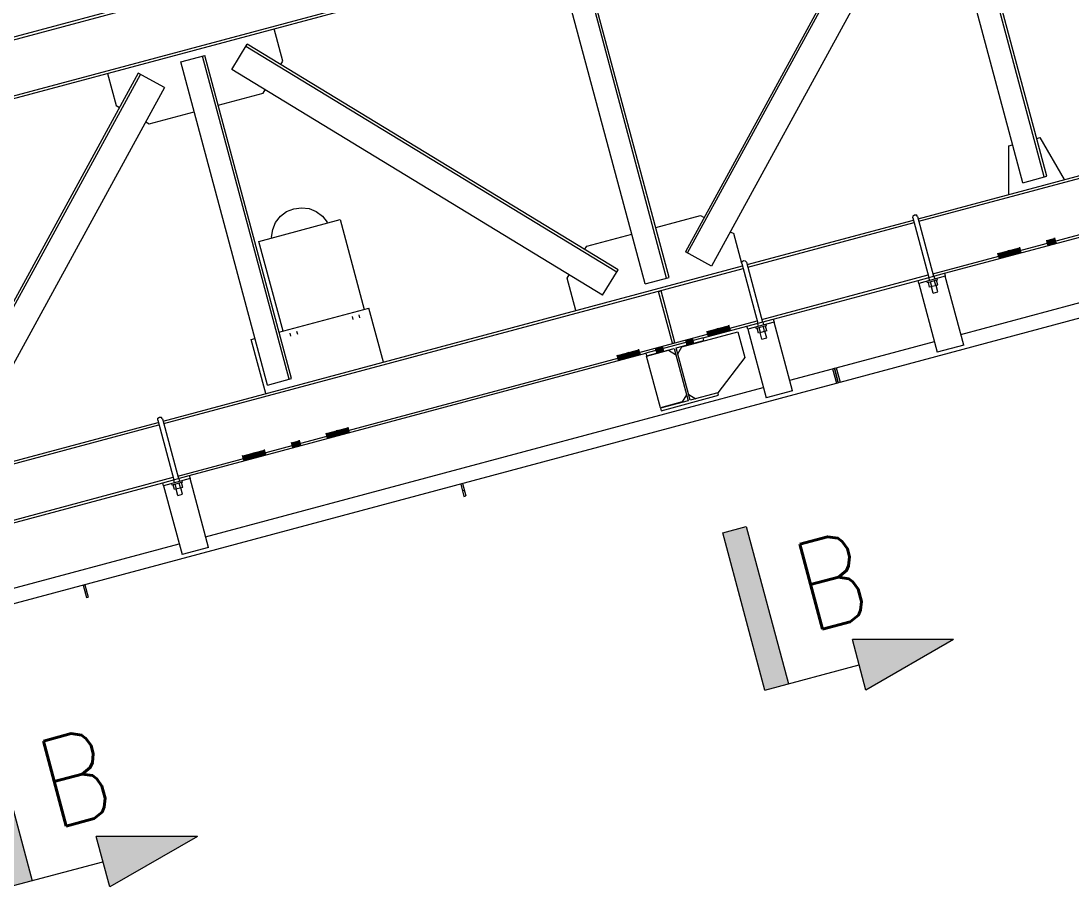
# Model space of a CAD drawing. Header units: millimetres. Extents: x -753 to 90, y 56274 to 56868.
# Drawn here: x -517.6 to -463.9, y 56658.4 to 56702.7 of the extents above; entities that cross this region are included whole.
import ezdxf

# ---------------------------------------------------------------- set-up
doc = ezdxf.new("R2010")
doc.units = ezdxf.units.MM
doc.linetypes.add('XKITLINE00', pattern=[0])
doc.linetypes.add('XKITLINE02', pattern=[4, 2, -2])
for name, color, linetype, lineweight in [('Corte', 7, 'Continuous', 0), ('Parafuso', 3, 'Continuous', 0), ('Peça', 2, 'Continuous', 0)]:
    doc.layers.add(name, color=color, linetype=linetype, lineweight=lineweight)
doc.styles.add('ROMANS', font='romans__.ttf')

# ---------------------------------------------------------------- blocks, each defined once
blk = doc.blocks.new('*A381')
at = {"layer": 'Parafuso', "color": 7, "linetype": 'XKITLINE02', "lineweight": 0}
for p, q in [((-500.606, 56687.462), (-500.647, 56687.616)), ((-500.258, 56687.555), (-500.299, 56687.709)), ((-503.793, 56686.607), (-503.834, 56686.762)), ((-503.445, 56686.701), (-503.487, 56686.855))]:
    blk.add_line(p, q, dxfattribs=at)
blk = doc.blocks.new('*A382')
at = {"layer": 'Parafuso', "color": 7, "linetype": 'XKITLINE02', "lineweight": 0}
for p, q in [((-500.606, 56687.462), (-500.647, 56687.616)), ((-500.258, 56687.555), (-500.299, 56687.709)), ((-503.793, 56686.607), (-503.834, 56686.762)), ((-503.445, 56686.701), (-503.487, 56686.855))]:
    blk.add_line(p, q, dxfattribs=at)
blk = doc.blocks.new('*A387')
at = {"layer": 'Peça', "color": 1, "linetype": 'XKITLINE00', "lineweight": 0}
for p, q in [((-504.403, 56686.817), (-499.8, 56688.05)), ((-499.06, 56685.287), (-499.8, 56688.05)), ((-505.823, 56686.436), (-505.63, 56686.488)), ((-505.083, 56683.674), (-505.823, 56686.436))]:
    blk.add_line(p, q, dxfattribs=at)
blk = doc.blocks.new('*A388')
at = {"layer": 'Peça', "color": 1, "linetype": 'XKITLINE00', "lineweight": 0}
for p, q in [((-504.33, 56692.745), (-504.014, 56692.984)), ((-504.014, 56692.984), (-503.648, 56693.135)), ((-503.648, 56693.135), (-503.254, 56693.188)), ((-503.254, 56693.188), (-502.862, 56693.138)), ((-502.862, 56693.138), (-502.496, 56692.99)), ((-502.496, 56692.99), (-502.182, 56692.753)), ((-504.725, 56692.071), (-504.572, 56692.433)), ((-504.572, 56692.433), (-504.33, 56692.745)), ((-502.182, 56692.753), (-501.942, 56692.443)), ((-501.942, 56692.443), (-501.925, 56692.401)), ((-504.779, 56691.683), (-504.725, 56692.071)), ((-504.773, 56691.638), (-504.779, 56691.683))]:
    blk.add_line(p, q, dxfattribs=at)
blk = doc.blocks.new('*A389')
at = {"layer": 'Peça', "color": 1, "linetype": 'XKITLINE00', "lineweight": 0}
for p, q in [((-505.425, 56691.463), (-501.272, 56692.576)), ((-501.272, 56692.576), (-500.042, 56687.985)), ((-504.195, 56686.872), (-505.425, 56691.463))]:
    blk.add_line(p, q, dxfattribs=at)
blk = doc.blocks.new('*A496')
at = {"layer": 'Peça', "color": 1, "linetype": 'XKITLINE00', "lineweight": 0}
for p, q in [((-483.786, 56686.075), (-480.925, 56686.842)), ((-480.925, 56686.842), (-480.57, 56685.517)), ((-483.998, 56685.708), (-483.786, 56686.075)), ((-480.57, 56685.517), (-481.95, 56683.714)), ((-483.44, 56683.626), (-483.073, 56683.413))]:
    blk.add_line(p, q, dxfattribs=at)
blk = doc.blocks.new('*A556')
at = {"layer": 'Parafuso'}
for points in [[(-483.258, 56686.511), (-483.224, 56686.383), (-483.572, 56686.29), (-483.606, 56686.417)], [(-483.258, 56686.511), (-483.224, 56686.383), (-483.572, 56686.29), (-483.606, 56686.417)], [(-483.224, 56686.383), (-483.19, 56686.256), (-483.538, 56686.163), (-483.572, 56686.29)], [(-483.224, 56686.383), (-483.19, 56686.256), (-483.538, 56686.163), (-483.572, 56686.29)], [(-484.804, 56686.097), (-484.77, 56685.969), (-485.117, 56685.876), (-485.152, 56686.003)], [(-484.804, 56686.097), (-484.77, 56685.969), (-485.117, 56685.876), (-485.152, 56686.003)], [(-484.77, 56685.969), (-484.736, 56685.842), (-485.083, 56685.749), (-485.117, 56685.876)], [(-484.77, 56685.969), (-484.736, 56685.842), (-485.083, 56685.749), (-485.117, 56685.876)]]:
    blk.add_hatch(color=7, dxfattribs=at).paths.add_polyline_path(points, flags=17)
at = {"layer": 'Parafuso', "color": 7, "linetype": 'XKITLINE00', "lineweight": 0}
for p, q in [((-483.606, 56686.417), (-483.572, 56686.29)), ((-483.606, 56686.417), (-483.572, 56686.29)), ((-483.258, 56686.511), (-483.224, 56686.383)), ((-483.258, 56686.511), (-483.224, 56686.383)), ((-483.224, 56686.383), (-483.19, 56686.256)), ((-483.224, 56686.383), (-483.19, 56686.256)), ((-485.152, 56686.003), (-485.117, 56685.876)), ((-485.152, 56686.003), (-485.117, 56685.876)), ((-485.117, 56685.876), (-485.083, 56685.749)), ((-485.117, 56685.876), (-485.083, 56685.749)), ((-484.804, 56686.097), (-484.77, 56685.969)), ((-484.804, 56686.097), (-484.77, 56685.969)), ((-484.77, 56685.969), (-484.736, 56685.842)), ((-484.77, 56685.969), (-484.736, 56685.842)), ((-483.572, 56686.29), (-483.538, 56686.163)), ((-483.572, 56686.29), (-483.538, 56686.163))]:
    blk.add_line(p, q, dxfattribs=at)
blk = doc.blocks.new('*A557')
at = {"layer": 'Parafuso'}
for points in [[(-483.258, 56686.511), (-483.224, 56686.383), (-483.572, 56686.29), (-483.606, 56686.417)], [(-483.258, 56686.511), (-483.224, 56686.383), (-483.572, 56686.29), (-483.606, 56686.417)], [(-483.224, 56686.383), (-483.19, 56686.256), (-483.538, 56686.163), (-483.572, 56686.29)], [(-483.224, 56686.383), (-483.19, 56686.256), (-483.538, 56686.163), (-483.572, 56686.29)], [(-484.804, 56686.097), (-484.77, 56685.969), (-485.117, 56685.876), (-485.152, 56686.003)], [(-484.804, 56686.097), (-484.77, 56685.969), (-485.117, 56685.876), (-485.152, 56686.003)], [(-484.77, 56685.969), (-484.736, 56685.842), (-485.083, 56685.749), (-485.117, 56685.876)], [(-484.77, 56685.969), (-484.736, 56685.842), (-485.083, 56685.749), (-485.117, 56685.876)]]:
    blk.add_hatch(color=7, dxfattribs=at).paths.add_polyline_path(points, flags=17)
at = {"layer": 'Parafuso', "color": 7, "linetype": 'XKITLINE00', "lineweight": 0}
for p, q in [((-483.606, 56686.417), (-483.572, 56686.29)), ((-483.606, 56686.417), (-483.572, 56686.29)), ((-483.258, 56686.511), (-483.224, 56686.383)), ((-483.258, 56686.511), (-483.224, 56686.383)), ((-483.224, 56686.383), (-483.19, 56686.256)), ((-483.224, 56686.383), (-483.19, 56686.256)), ((-485.152, 56686.003), (-485.117, 56685.876)), ((-485.152, 56686.003), (-485.117, 56685.876)), ((-485.117, 56685.876), (-485.083, 56685.749)), ((-485.117, 56685.876), (-485.083, 56685.749)), ((-484.804, 56686.097), (-484.77, 56685.969)), ((-484.804, 56686.097), (-484.77, 56685.969)), ((-484.77, 56685.969), (-484.736, 56685.842)), ((-484.77, 56685.969), (-484.736, 56685.842)), ((-483.572, 56686.29), (-483.538, 56686.163)), ((-483.572, 56686.29), (-483.538, 56686.163))]:
    blk.add_line(p, q, dxfattribs=at)
blk = doc.blocks.new('*A561')
at = {"layer": 'Peça', "color": 1, "linetype": 'XKITLINE00', "lineweight": 0}
for p, q in [((-482.703, 56686.523), (-485.639, 56685.736)), ((-484.081, 56686.017), (-482.668, 56686.396)), ((-482.668, 56686.396), (-482.703, 56686.523)), ((-485.605, 56685.609), (-484.193, 56685.987)), ((-484.193, 56685.987), (-483.474, 56683.306)), ((-483.362, 56683.336), (-484.081, 56686.017)), ((-485.639, 56685.736), (-485.605, 56685.609)), ((-481.95, 56683.714), (-483.362, 56683.336)), ((-481.916, 56683.587), (-481.95, 56683.714)), ((-483.474, 56683.306), (-484.887, 56682.927)), ((-484.852, 56682.8), (-481.916, 56683.587)), ((-484.887, 56682.927), (-484.852, 56682.8))]:
    blk.add_line(p, q, dxfattribs=at)
blk = doc.blocks.new('*A562')
at = {"layer": 'Peça', "color": 1, "linetype": 'XKITLINE00', "lineweight": 0}
for p, q in [((-484.979, 56688.903), (-484.857, 56688.935)), ((-484.271, 56686.26), (-484.979, 56688.903)), ((-484.149, 56686.293), (-484.857, 56688.935)), ((-484.271, 56686.26), (-484.149, 56686.293))]:
    blk.add_line(p, q, dxfattribs=at)
blk = doc.blocks.new('*A565')
at = {"layer": 'Peça', "color": 1, "linetype": 'XKITLINE00', "lineweight": 0}
for p, q in [((-485.6, 56685.59), (-484.477, 56685.89)), ((-484.477, 56685.89), (-484.11, 56685.678)), ((-484.892, 56682.947), (-485.6, 56685.59)), ((-483.769, 56683.247), (-484.892, 56682.947)), ((-483.557, 56683.615), (-483.769, 56683.247))]:
    blk.add_line(p, q, dxfattribs=at)
blk = doc.blocks.new('*A625')
at = {"layer": 'Peça', "color": 1, "linetype": 'XKITLINE00', "lineweight": 0}
for p, q in [((-400.079, 56733.508), (-663.982, 56662.797)), ((-663.982, 56662.66), (-400.045, 56733.38)), ((-663.982, 56659.786), (-399.326, 56730.699)), ((-663.982, 56659.65), (-399.292, 56730.572))]:
    blk.add_line(p, q, dxfattribs=at)
blk = doc.blocks.new('*A626')
at = {"layer": 'Peça', "color": 1, "linetype": 'XKITLINE00', "lineweight": 0}
for p, q in [((-471.697, 56692.619), (-441.049, 56700.831)), ((-471.663, 56692.492), (-441.015, 56700.704)), ((-470.945, 56689.81), (-440.296, 56698.022)), ((-470.355, 56689.831), (-447.002, 56696.089)), ((-480.456, 56690.272), (-471.939, 56692.554)), ((-480.421, 56690.145), (-471.904, 56692.427)), ((-510.334, 56682.266), (-480.697, 56690.208)), ((-510.3, 56682.139), (-480.663, 56690.08)), ((-479.703, 56687.463), (-471.186, 56689.745)), ((-479.113, 56687.485), (-471.707, 56689.469)), ((-509.582, 56679.458), (-479.945, 56687.399)), ((-482.703, 56686.523), (-480.466, 56687.122)), ((-508.992, 56679.479), (-485.639, 56685.736)), ((-529.653, 56677.09), (-510.576, 56682.202)), ((-529.619, 56676.963), (-510.542, 56682.074)), ((-528.9, 56674.281), (-509.823, 56679.393)), ((-521.34, 56676.17), (-510.344, 56679.117))]:
    blk.add_line(p, q, dxfattribs=at)
blk = doc.blocks.new('*A642')
at = {"layer": 'Peça', "color": 1, "linetype": 'XKITLINE00', "lineweight": 0}
for p, q in [((-478.275, 56684.357), (-476.081, 56684.945)), ((-476.081, 56684.945), (-475.884, 56684.209)), ((-533.655, 56668.729), (-475.884, 56684.209)), ((-508.154, 56676.351), (-479.628, 56683.994)), ((-527.473, 56671.175), (-509.506, 56675.989))]:
    blk.add_line(p, q, dxfattribs=at)
blk = doc.blocks.new('*A646')
at = {"layer": 'Parafuso'}
for points in [[(-486.493, 56685.673), (-486.526, 56685.796), (-485.985, 56685.941), (-485.952, 56685.818)], [(-487.074, 56685.517), (-487.107, 56685.64), (-486.567, 56685.785), (-486.534, 56685.662)], [(-487.033, 56685.363), (-487.074, 56685.517), (-486.534, 56685.662), (-486.492, 56685.508)], [(-486.452, 56685.519), (-486.493, 56685.673), (-485.952, 56685.818), (-485.911, 56685.663)]]:
    blk.add_hatch(color=7, dxfattribs=at).paths.add_polyline_path(points, flags=17)
at = {"layer": 'Parafuso', "color": 7, "linetype": 'XKITLINE00', "lineweight": 0}
for p, q in [((-485.952, 56685.818), (-485.985, 56685.941)), ((-487.074, 56685.517), (-487.107, 56685.64)), ((-487.033, 56685.363), (-487.074, 56685.517)), ((-486.534, 56685.662), (-486.567, 56685.785)), ((-486.492, 56685.508), (-486.534, 56685.662)), ((-486.493, 56685.673), (-486.526, 56685.796)), ((-486.452, 56685.519), (-486.493, 56685.673)), ((-485.911, 56685.663), (-485.952, 56685.818))]:
    blk.add_line(p, q, dxfattribs=at)
blk = doc.blocks.new('*A647')
at = {"layer": 'Peça', "color": 1, "linetype": 'XKITLINE00', "lineweight": 0}
for p, q in [((-485.131, 56692.167), (-482.831, 56692.783)), ((-482.831, 56692.783), (-482.652, 56692.685)), ((-488.657, 56691.222), (-486.358, 56691.838)), ((-481.315, 56691.954), (-481.14, 56691.858)), ((-480.73, 56690.328), (-481.14, 56691.858)), ((-488.764, 56691.048), (-488.657, 56691.222)), ((-489.66, 56689.575), (-489.556, 56689.746)), ((-489.218, 56687.924), (-489.66, 56689.575))]:
    blk.add_line(p, q, dxfattribs=at)
blk = doc.blocks.new('*A648')
at = {"layer": 'Peça', "color": 1, "linetype": 'XKITLINE00', "lineweight": 0}
for p, q in [((-490.105, 56705.825), (-488.879, 56706.153)), ((-485.675, 56689.288), (-490.105, 56705.825)), ((-484.57, 56689.584), (-489.001, 56706.121)), ((-484.448, 56689.617), (-488.879, 56706.153)), ((-485.675, 56689.288), (-484.448, 56689.617))]:
    blk.add_line(p, q, dxfattribs=at)
blk = doc.blocks.new('*A733')
at = {"layer": 'Peça', "color": 1, "linetype": 'XKITLINE00', "lineweight": 0}
for p, q in [((-511.598, 56700.066), (-522.249, 56680.577)), ((-522.137, 56680.517), (-511.486, 56700.005)), ((-510.26, 56699.335), (-511.598, 56700.066)), ((-510.26, 56699.335), (-520.911, 56679.847)), ((-520.911, 56679.847), (-522.249, 56680.577))]:
    blk.add_line(p, q, dxfattribs=at)
blk = doc.blocks.new('*A734')
at = {"layer": 'Peça', "color": 1, "linetype": 'XKITLINE00', "lineweight": 0}
for p, q in [((-506.816, 56700.258), (-506.024, 56701.56)), ((-506.09, 56701.451), (-487.121, 56689.899)), ((-487.055, 56690.007), (-506.024, 56701.56)), ((-487.848, 56688.706), (-506.816, 56700.258)), ((-487.848, 56688.706), (-487.055, 56690.007))]:
    blk.add_line(p, q, dxfattribs=at)
blk = doc.blocks.new('*A869')
at = {"layer": 'Parafuso'}
for points in [[(-503.734, 56681.054), (-503.767, 56681.176), (-503.361, 56681.285), (-503.328, 56681.162)], [(-503.734, 56681.054), (-503.767, 56681.176), (-503.361, 56681.285), (-503.328, 56681.162)], [(-503.692, 56680.899), (-503.734, 56681.054), (-503.328, 56681.162), (-503.287, 56681.008)], [(-503.692, 56680.899), (-503.734, 56681.054), (-503.328, 56681.162), (-503.287, 56681.008)]]:
    blk.add_hatch(color=7, dxfattribs=at).paths.add_polyline_path(points, flags=17)
at = {"layer": 'Parafuso', "color": 7, "linetype": 'XKITLINE00', "lineweight": 0}
for p, q in [((-503.734, 56681.054), (-503.767, 56681.176)), ((-503.734, 56681.054), (-503.767, 56681.176)), ((-503.692, 56680.899), (-503.734, 56681.054)), ((-503.692, 56680.899), (-503.734, 56681.054)), ((-503.328, 56681.162), (-503.361, 56681.285)), ((-503.328, 56681.162), (-503.361, 56681.285)), ((-503.287, 56681.008), (-503.328, 56681.162)), ((-503.287, 56681.008), (-503.328, 56681.162))]:
    blk.add_line(p, q, dxfattribs=at)
blk = doc.blocks.new('*A870')
at = {"layer": 'Parafuso'}
for points in [[(-503.734, 56681.054), (-503.767, 56681.176), (-503.361, 56681.285), (-503.328, 56681.162)], [(-503.734, 56681.054), (-503.767, 56681.176), (-503.361, 56681.285), (-503.328, 56681.162)], [(-503.692, 56680.899), (-503.734, 56681.054), (-503.328, 56681.162), (-503.287, 56681.008)], [(-503.692, 56680.899), (-503.734, 56681.054), (-503.328, 56681.162), (-503.287, 56681.008)]]:
    blk.add_hatch(color=7, dxfattribs=at).paths.add_polyline_path(points, flags=17)
at = {"layer": 'Parafuso', "color": 7, "linetype": 'XKITLINE00', "lineweight": 0}
for p, q in [((-503.767, 56681.176), (-503.734, 56681.054)), ((-503.767, 56681.176), (-503.734, 56681.054)), ((-503.734, 56681.054), (-503.692, 56680.899)), ((-503.734, 56681.054), (-503.692, 56680.899)), ((-503.361, 56681.285), (-503.328, 56681.162)), ((-503.361, 56681.285), (-503.328, 56681.162)), ((-503.328, 56681.162), (-503.287, 56681.008)), ((-503.328, 56681.162), (-503.287, 56681.008))]:
    blk.add_line(p, q, dxfattribs=at)
blk = doc.blocks.new('*A873')
at = {"layer": 'Parafuso'}
for points in [[(-501.449, 56681.797), (-501.416, 56681.675), (-501.957, 56681.53), (-501.99, 56681.652)], [(-501.416, 56681.675), (-501.375, 56681.52), (-501.916, 56681.375), (-501.957, 56681.53)], [(-500.868, 56681.953), (-500.835, 56681.83), (-501.376, 56681.685), (-501.408, 56681.808)], [(-500.835, 56681.83), (-500.793, 56681.676), (-501.334, 56681.531), (-501.376, 56681.685)]]:
    blk.add_hatch(color=7, dxfattribs=at).paths.add_polyline_path(points, flags=17)
at = {"layer": 'Parafuso', "color": 7, "linetype": 'XKITLINE00', "lineweight": 0}
for p, q in [((-501.957, 56681.53), (-501.99, 56681.652)), ((-501.916, 56681.375), (-501.957, 56681.53)), ((-501.416, 56681.675), (-501.449, 56681.797)), ((-501.375, 56681.52), (-501.416, 56681.675)), ((-501.376, 56681.685), (-501.408, 56681.808)), ((-501.334, 56681.531), (-501.376, 56681.685)), ((-500.835, 56681.83), (-500.868, 56681.953)), ((-500.793, 56681.676), (-500.835, 56681.83))]:
    blk.add_line(p, q, dxfattribs=at)
blk = doc.blocks.new('*A874')
at = {"layer": 'Parafuso'}
for points in [[(-506.227, 56680.386), (-506.26, 56680.508), (-505.719, 56680.653), (-505.686, 56680.531)], [(-506.185, 56680.231), (-506.227, 56680.386), (-505.686, 56680.531), (-505.645, 56680.376)], [(-505.645, 56680.541), (-505.678, 56680.664), (-505.138, 56680.809), (-505.105, 56680.686)], [(-505.604, 56680.387), (-505.645, 56680.541), (-505.105, 56680.686), (-505.063, 56680.532)]]:
    blk.add_hatch(color=7, dxfattribs=at).paths.add_polyline_path(points, flags=17)
at = {"layer": 'Parafuso', "color": 7, "linetype": 'XKITLINE00', "lineweight": 0}
for p, q in [((-506.227, 56680.386), (-506.26, 56680.508)), ((-505.686, 56680.531), (-505.719, 56680.653)), ((-505.645, 56680.376), (-505.686, 56680.531)), ((-505.645, 56680.541), (-505.678, 56680.664)), ((-505.604, 56680.387), (-505.645, 56680.541)), ((-505.105, 56680.686), (-505.138, 56680.809)), ((-505.063, 56680.532), (-505.105, 56680.686)), ((-506.185, 56680.231), (-506.227, 56680.386))]:
    blk.add_line(p, q, dxfattribs=at)
blk = doc.blocks.new('*A885')
at = {"layer": 'Peça', "color": 1, "linetype": 'XKITLINE00', "lineweight": 0}
for p, q in [((-504.211, 56700.69), (-504.654, 56702.341)), ((-504.315, 56700.519), (-504.211, 56700.69)), ((-513.175, 56700.058), (-512.732, 56698.407)), ((-507.514, 56698.427), (-505.214, 56699.043)), ((-505.214, 56699.043), (-505.108, 56699.218)), ((-512.732, 56698.407), (-512.557, 56698.311)), ((-511.04, 56697.482), (-508.741, 56698.098)), ((-511.219, 56697.58), (-511.04, 56697.482))]:
    blk.add_line(p, q, dxfattribs=at)
blk = doc.blocks.new('*A894')
at = {"layer": 'Peça', "color": 1, "linetype": 'XKITLINE00', "lineweight": 0}
for p, q in [((-509.424, 56700.648), (-508.197, 56700.977)), ((-503.889, 56684.408), (-508.32, 56700.944)), ((-503.766, 56684.44), (-508.197, 56700.977)), ((-504.993, 56684.112), (-509.424, 56700.648)), ((-504.993, 56684.112), (-503.766, 56684.44))]:
    blk.add_line(p, q, dxfattribs=at)
blk = doc.blocks.new('*A1108')
at = {"layer": 'Peça', "color": 1, "linetype": 'XKITLINE00', "lineweight": 0}
for p, q in [((-510.344, 56679.117), (-508.992, 56679.479)), ((-508.992, 56679.479), (-508.951, 56679.325)), ((-510.303, 56678.962), (-510.344, 56679.117)), ((-508.951, 56679.325), (-510.303, 56678.962)), ((-510.303, 56678.962), (-509.361, 56675.446)), ((-508.009, 56675.809), (-508.951, 56679.325)), ((-508.009, 56675.809), (-509.361, 56675.446))]:
    blk.add_line(p, q, dxfattribs=at)
blk = doc.blocks.new('*A1109')
at = {"layer": 'Parafuso', "color": 7, "linetype": 'XKITLINE02', "lineweight": 0}
for p, q in [((-509.804, 56679.262), (-509.762, 56679.107)), ((-509.533, 56679.334), (-509.492, 56679.18))]:
    blk.add_line(p, q, dxfattribs=at)
blk = doc.blocks.new('*A1110')
at = {"layer": 'Peça', "color": 1, "linetype": 'XKITLINE00', "lineweight": 0}
for p, q in [((-514.429, 56673.881), (-514.425, 56673.869)), ((-514.425, 56673.869), (-514.334, 56673.893)), ((-514.425, 56673.869), (-514.256, 56673.237)), ((-514.337, 56673.906), (-514.334, 56673.893)), ((-514.334, 56673.893), (-514.164, 56673.262)), ((-514.334, 56673.527), (-514.242, 56673.551)), ((-514.256, 56673.237), (-514.164, 56673.262))]:
    blk.add_line(p, q, dxfattribs=at)
blk = doc.blocks.new('*A1209')
at = {"layer": 'Peça', "color": 1, "linetype": 'XKITLINE00', "lineweight": 0}
for p, q in [((-510.608, 56682.323), (-510.596, 56682.418)), ((-510.608, 56682.323), (-509.789, 56679.266)), ((-510.596, 56682.418), (-510.52, 56682.476)), ((-510.52, 56682.476), (-510.425, 56682.463)), ((-510.367, 56682.388), (-510.425, 56682.463)), ((-510.367, 56682.388), (-509.548, 56679.33)), ((-509.332, 56678.524), (-509.42, 56678.853)), ((-509.573, 56678.459), (-509.661, 56678.788)), ((-509.573, 56678.459), (-509.332, 56678.524))]:
    blk.add_line(p, q, dxfattribs=at)
blk = doc.blocks.new('*A1210')
at = {"layer": 'Peça', "color": 1, "linetype": 'XKITLINE00', "lineweight": 0}
for p, q in [((-509.753, 56678.764), (-509.819, 56679.009)), ((-509.328, 56678.878), (-509.753, 56678.764)), ((-509.647, 56678.792), (-509.712, 56679.038)), ((-509.434, 56678.849), (-509.5, 56679.095)), ((-509.328, 56678.878), (-509.394, 56679.123))]:
    blk.add_line(p, q, dxfattribs=at)
blk = doc.blocks.new('*A1211')
at = {"layer": 'Peça', "color": 1, "linetype": 'XKITLINE00', "lineweight": 0}
for p, q in [((-509.867, 56678.996), (-509.888, 56679.074)), ((-509.345, 56679.136), (-509.867, 56678.996)), ((-509.345, 56679.136), (-509.366, 56679.213))]:
    blk.add_line(p, q, dxfattribs=at)
blk = doc.blocks.new('*A1212')
at = {"layer": 'Parafuso', "color": 7, "linetype": 'XKITLINE02', "lineweight": 0}
for p, q in [((-509.804, 56679.262), (-509.762, 56679.107)), ((-509.533, 56679.334), (-509.492, 56679.18))]:
    blk.add_line(p, q, dxfattribs=at)
blk = doc.blocks.new('*A1213')
at = {"layer": 'Peça', "color": 1, "linetype": 'XKITLINE00', "lineweight": 0}
for p, q in [((-495.11, 56679.057), (-495.107, 56679.045)), ((-495.107, 56679.045), (-495.015, 56679.07)), ((-495.107, 56679.045), (-494.938, 56678.413)), ((-495.018, 56679.082), (-495.015, 56679.07)), ((-495.015, 56679.07), (-494.846, 56678.438)), ((-495.015, 56678.703), (-494.923, 56678.728)), ((-494.938, 56678.413), (-494.846, 56678.438))]:
    blk.add_line(p, q, dxfattribs=at)
blk = doc.blocks.new('*A1357')
at = {"layer": 'Peça', "color": 1, "linetype": 'XKITLINE00', "lineweight": 0}
for p, q in [((-465.647, 56696.725), (-465.454, 56696.777)), ((-464.211, 56694.625), (-465.454, 56696.777)), ((-467.067, 56696.344), (-466.874, 56696.396)), ((-467.067, 56693.86), (-467.067, 56696.344))]:
    blk.add_line(p, q, dxfattribs=at)
blk = doc.blocks.new('*A1360')
at = {"layer": 'Peça', "color": 1, "linetype": 'XKITLINE00', "lineweight": 0}
for p, q in [((-470.787, 56711.001), (-469.56, 56711.33)), ((-465.252, 56694.76), (-469.683, 56711.297)), ((-465.129, 56694.793), (-469.56, 56711.33)), ((-466.356, 56694.464), (-470.787, 56711.001)), ((-466.356, 56694.464), (-465.129, 56694.793))]:
    blk.add_line(p, q, dxfattribs=at)
blk = doc.blocks.new('*A1363')
at = {"layer": 'Peça', "color": 1, "linetype": 'XKITLINE00', "lineweight": 0}
for p, q in [((-472.96, 56710.419), (-483.611, 56690.93)), ((-483.5, 56690.869), (-472.849, 56710.358)), ((-471.623, 56709.688), (-472.96, 56710.419)), ((-471.623, 56709.688), (-482.274, 56690.199)), ((-482.274, 56690.199), (-483.611, 56690.93))]:
    blk.add_line(p, q, dxfattribs=at)
blk = doc.blocks.new('*A1364')
at = {"layer": 'Peça', "color": 1, "linetype": 'XKITLINE00', "lineweight": 0}
for p, q in [((-468.103, 56710.262), (-467.042, 56712.004)), ((-467.125, 56711.869), (-448.577, 56700.572)), ((-448.494, 56700.708), (-467.042, 56712.004)), ((-449.556, 56698.966), (-468.103, 56710.262)), ((-449.556, 56698.966), (-448.494, 56700.708))]:
    blk.add_line(p, q, dxfattribs=at)
blk = doc.blocks.new('*A1434')
at = {"layer": 'Parafuso', "color": 7, "linetype": 'XKITLINE02', "lineweight": 0}
for p, q in [((-479.925, 56687.267), (-479.884, 56687.113)), ((-479.655, 56687.34), (-479.613, 56687.185))]:
    blk.add_line(p, q, dxfattribs=at)
blk = doc.blocks.new('*A1435')
at = {"layer": 'Parafuso', "color": 7, "linetype": 'XKITLINE02', "lineweight": 0}
for p, q in [((-479.925, 56687.267), (-479.883, 56687.113)), ((-479.654, 56687.34), (-479.613, 56687.185))]:
    blk.add_line(p, q, dxfattribs=at)
blk = doc.blocks.new('*A1438')
at = {"layer": 'Parafuso', "color": 7, "linetype": 'XKITLINE02', "lineweight": 0}
for p, q in [((-471.166, 56689.614), (-471.125, 56689.46)), ((-470.896, 56689.687), (-470.855, 56689.532))]:
    blk.add_line(p, q, dxfattribs=at)
blk = doc.blocks.new('*A1441')
at = {"layer": 'Peça', "color": 1, "linetype": 'XKITLINE00', "lineweight": 0}
for p, q in [((-471.707, 56689.469), (-470.355, 56689.831)), ((-470.314, 56689.677), (-471.666, 56689.315)), ((-470.355, 56689.831), (-470.314, 56689.677)), ((-469.372, 56686.161), (-470.314, 56689.677)), ((-471.666, 56689.315), (-471.707, 56689.469)), ((-471.666, 56689.315), (-470.724, 56685.799)), ((-469.372, 56686.161), (-470.724, 56685.799))]:
    blk.add_line(p, q, dxfattribs=at)
blk = doc.blocks.new('*A1444')
at = {"layer": 'Peça', "color": 1, "linetype": 'XKITLINE00', "lineweight": 0}
for p, q in [((-475.7, 56684.258), (-417.928, 56699.737)), ((-469.517, 56686.704), (-439.979, 56694.618)), ((-475.897, 56684.994), (-470.869, 56686.341)), ((-475.897, 56684.994), (-475.7, 56684.258))]:
    blk.add_line(p, q, dxfattribs=at)
blk = doc.blocks.new('*A1445')
at = {"layer": 'Peça', "color": 1, "linetype": 'XKITLINE00', "lineweight": 0}
for p, q in [((-480.466, 56687.122), (-479.113, 56687.485)), ((-479.113, 56687.485), (-479.072, 56687.33)), ((-480.424, 56686.968), (-480.466, 56687.122)), ((-479.072, 56687.33), (-480.424, 56686.968)), ((-480.424, 56686.968), (-479.482, 56683.452)), ((-478.13, 56683.814), (-479.072, 56687.33)), ((-478.13, 56683.814), (-479.482, 56683.452))]:
    blk.add_line(p, q, dxfattribs=at)
blk = doc.blocks.new('*A1448')
at = {"layer": 'Parafuso', "color": 7, "linetype": 'XKITLINE02', "lineweight": 0}
for p, q in [((-471.167, 56689.614), (-471.125, 56689.46)), ((-470.896, 56689.687), (-470.855, 56689.532))]:
    blk.add_line(p, q, dxfattribs=at)
blk = doc.blocks.new('*A1450')
at = {"layer": 'Peça', "color": 1, "linetype": 'XKITLINE00', "lineweight": 0}
for p, q in [((-476.081, 56684.945), (-475.989, 56684.969)), ((-475.989, 56684.969), (-475.792, 56684.233)), ((-475.884, 56684.209), (-475.792, 56684.233))]:
    blk.add_line(p, q, dxfattribs=at)
blk = doc.blocks.new('*A1451')
at = {"layer": 'Peça', "color": 1, "linetype": 'XKITLINE00', "lineweight": 0}
for p, q in [((-475.989, 56684.969), (-475.897, 56684.994)), ((-475.792, 56684.233), (-475.989, 56684.969)), ((-475.7, 56684.258), (-475.792, 56684.233))]:
    blk.add_line(p, q, dxfattribs=at)
blk = doc.blocks.new('*A1468')
at = {"layer": 'Parafuso'}
for points in [[(-465.097, 56691.406), (-465.129, 56691.529), (-464.724, 56691.638), (-464.691, 56691.515)], [(-465.097, 56691.406), (-465.129, 56691.529), (-464.724, 56691.638), (-464.691, 56691.515)], [(-465.055, 56691.252), (-465.097, 56691.406), (-464.691, 56691.515), (-464.649, 56691.36)], [(-465.055, 56691.252), (-465.097, 56691.406), (-464.691, 56691.515), (-464.649, 56691.36)]]:
    blk.add_hatch(color=7, dxfattribs=at).paths.add_polyline_path(points, flags=17)
at = {"layer": 'Parafuso', "color": 7, "linetype": 'XKITLINE00', "lineweight": 0}
for p, q in [((-465.097, 56691.406), (-465.129, 56691.529)), ((-465.097, 56691.406), (-465.129, 56691.529)), ((-465.055, 56691.252), (-465.097, 56691.406)), ((-465.055, 56691.252), (-465.097, 56691.406)), ((-464.691, 56691.515), (-464.724, 56691.638)), ((-464.691, 56691.515), (-464.724, 56691.638)), ((-464.649, 56691.36), (-464.691, 56691.515)), ((-464.649, 56691.36), (-464.691, 56691.515))]:
    blk.add_line(p, q, dxfattribs=at)
blk = doc.blocks.new('*A1469')
at = {"layer": 'Parafuso'}
for points in [[(-465.097, 56691.406), (-465.129, 56691.529), (-464.724, 56691.638), (-464.691, 56691.515)], [(-465.097, 56691.406), (-465.129, 56691.529), (-464.724, 56691.638), (-464.691, 56691.515)], [(-465.055, 56691.252), (-465.097, 56691.406), (-464.691, 56691.515), (-464.649, 56691.36)], [(-465.055, 56691.252), (-465.097, 56691.406), (-464.691, 56691.515), (-464.649, 56691.36)]]:
    blk.add_hatch(color=7, dxfattribs=at).paths.add_polyline_path(points, flags=17)
at = {"layer": 'Parafuso', "color": 7, "linetype": 'XKITLINE00', "lineweight": 0}
for p, q in [((-465.129, 56691.529), (-465.097, 56691.406)), ((-465.129, 56691.529), (-465.097, 56691.406)), ((-465.097, 56691.406), (-465.055, 56691.252)), ((-465.097, 56691.406), (-465.055, 56691.252)), ((-464.724, 56691.638), (-464.691, 56691.515)), ((-464.724, 56691.638), (-464.691, 56691.515)), ((-464.691, 56691.515), (-464.649, 56691.36)), ((-464.691, 56691.515), (-464.649, 56691.36))]:
    blk.add_line(p, q, dxfattribs=at)
blk = doc.blocks.new('*A1473')
at = {"layer": 'Parafuso'}
for points in [[(-481.964, 56687.018), (-481.932, 56686.895), (-482.472, 56686.75), (-482.505, 56686.873)], [(-481.383, 56687.174), (-481.35, 56687.051), (-481.891, 56686.906), (-481.924, 56687.029)], [(-481.35, 56687.051), (-481.309, 56686.897), (-481.85, 56686.752), (-481.891, 56686.906)], [(-481.932, 56686.895), (-481.89, 56686.741), (-482.431, 56686.596), (-482.472, 56686.75)]]:
    blk.add_hatch(color=7, dxfattribs=at).paths.add_polyline_path(points, flags=17)
at = {"layer": 'Parafuso', "color": 7, "linetype": 'XKITLINE00', "lineweight": 0}
for p, q in [((-481.932, 56686.895), (-481.964, 56687.018)), ((-481.891, 56686.906), (-481.924, 56687.029)), ((-481.85, 56686.752), (-481.891, 56686.906)), ((-481.35, 56687.051), (-481.383, 56687.174)), ((-481.309, 56686.897), (-481.35, 56687.051)), ((-482.472, 56686.75), (-482.505, 56686.873)), ((-482.431, 56686.596), (-482.472, 56686.75)), ((-481.89, 56686.741), (-481.932, 56686.895))]:
    blk.add_line(p, q, dxfattribs=at)
blk = doc.blocks.new('*A1474')
at = {"layer": 'Parafuso'}
for points in [[(-467.59, 56690.738), (-467.623, 56690.861), (-467.082, 56691.006), (-467.049, 56690.883)], [(-467.548, 56690.584), (-467.59, 56690.738), (-467.049, 56690.883), (-467.008, 56690.728)], [(-467.008, 56690.894), (-467.041, 56691.017), (-466.5, 56691.161), (-466.468, 56691.039)], [(-466.967, 56690.739), (-467.008, 56690.894), (-466.468, 56691.039), (-466.426, 56690.884)]]:
    blk.add_hatch(color=7, dxfattribs=at).paths.add_polyline_path(points, flags=17)
at = {"layer": 'Parafuso', "color": 7, "linetype": 'XKITLINE00', "lineweight": 0}
for p, q in [((-467.59, 56690.738), (-467.623, 56690.861)), ((-467.548, 56690.584), (-467.59, 56690.738)), ((-467.049, 56690.883), (-467.082, 56691.006)), ((-467.008, 56690.728), (-467.049, 56690.883)), ((-467.008, 56690.894), (-467.041, 56691.017)), ((-466.967, 56690.739), (-467.008, 56690.894)), ((-466.468, 56691.039), (-466.5, 56691.161)), ((-466.426, 56690.884), (-466.468, 56691.039))]:
    blk.add_line(p, q, dxfattribs=at)
blk = doc.blocks.new('*A1481')
at = {"layer": 'Peça', "color": 1, "linetype": 'XKITLINE00', "lineweight": 0}
for p, q in [((-479.874, 56686.77), (-479.94, 56687.015)), ((-479.768, 56686.798), (-479.834, 56687.043)), ((-479.556, 56686.855), (-479.621, 56687.1)), ((-479.449, 56686.883), (-479.515, 56687.129)), ((-479.449, 56686.883), (-479.874, 56686.77))]:
    blk.add_line(p, q, dxfattribs=at)
blk = doc.blocks.new('*A1482')
at = {"layer": 'Peça', "color": 1, "linetype": 'XKITLINE00', "lineweight": 0}
for p, q in [((-479.988, 56687.002), (-480.009, 56687.079)), ((-479.467, 56687.142), (-479.988, 56687.002)), ((-479.467, 56687.142), (-479.487, 56687.219))]:
    blk.add_line(p, q, dxfattribs=at)
blk = doc.blocks.new('*A1483')
at = {"layer": 'Peça', "color": 1, "linetype": 'XKITLINE00', "lineweight": 0}
for p, q in [((-480.73, 56690.329), (-480.717, 56690.423)), ((-480.73, 56690.329), (-479.91, 56687.271)), ((-480.717, 56690.423), (-480.641, 56690.482)), ((-480.641, 56690.482), (-480.546, 56690.469)), ((-480.488, 56690.393), (-480.546, 56690.469)), ((-480.488, 56690.393), (-479.669, 56687.336)), ((-479.694, 56686.465), (-479.783, 56686.794)), ((-479.694, 56686.465), (-479.453, 56686.53)), ((-479.453, 56686.53), (-479.541, 56686.859))]:
    blk.add_line(p, q, dxfattribs=at)
blk = doc.blocks.new('*A1484')
at = {"layer": 'Peça', "color": 1, "linetype": 'XKITLINE00', "lineweight": 0}
for p, q in [((-471.116, 56689.116), (-471.182, 56689.362)), ((-470.691, 56689.23), (-471.116, 56689.116)), ((-471.01, 56689.145), (-471.075, 56689.39)), ((-470.797, 56689.202), (-470.863, 56689.447)), ((-470.691, 56689.23), (-470.757, 56689.475))]:
    blk.add_line(p, q, dxfattribs=at)
blk = doc.blocks.new('*A1485')
at = {"layer": 'Peça', "color": 1, "linetype": 'XKITLINE00', "lineweight": 0}
for p, q in [((-471.23, 56689.349), (-471.251, 56689.426)), ((-470.708, 56689.488), (-471.23, 56689.349)), ((-470.708, 56689.488), (-470.729, 56689.566))]:
    blk.add_line(p, q, dxfattribs=at)
blk = doc.blocks.new('*A1486')
at = {"layer": 'Peça', "color": 1, "linetype": 'XKITLINE00', "lineweight": 0}
for p, q in [((-471.959, 56692.77), (-471.883, 56692.828)), ((-471.883, 56692.828), (-471.788, 56692.816)), ((-471.73, 56692.74), (-471.788, 56692.816)), ((-471.971, 56692.675), (-471.959, 56692.77)), ((-471.971, 56692.675), (-471.152, 56689.618)), ((-471.73, 56692.74), (-470.91, 56689.683)), ((-470.936, 56688.812), (-471.024, 56689.141)), ((-470.694, 56688.876), (-470.783, 56689.206)), ((-470.936, 56688.812), (-470.694, 56688.876))]:
    blk.add_line(p, q, dxfattribs=at)
blk = doc.blocks.new('*A2176')
at = {"layer": 'Corte'}
for points in [[(-492.658, 56756.232), (-497.142, 56753.646), (-497.834, 56756.234)], [(-501.111, 56753.971), (-498.958, 56745.921), (-502.318, 56753.648)], [(-498.958, 56745.921), (-500.165, 56745.598), (-502.318, 56753.648)], [(-480.497, 56676.881), (-478.344, 56668.831), (-481.704, 56676.558)], [(-478.344, 56668.831), (-479.552, 56668.508), (-481.704, 56676.558)], [(-469.891, 56671.091), (-474.375, 56668.505), (-475.068, 56671.094)]]:
    blk.add_hatch(color=6, dxfattribs=at).paths.add_polyline_path(points, flags=17)
at = {"layer": 'Corte', "color": 6, "linetype": 'XKITLINE00', "lineweight": 0}
for p, q in [((-492.658, 56756.232), (-497.834, 56756.234)), ((-497.834, 56756.234), (-497.142, 56753.646)), ((-492.658, 56756.232), (-497.142, 56753.646)), ((-502.318, 56753.648), (-497.488, 56754.94)), ((-502.318, 56753.648), (-500.165, 56745.598)), ((-498.958, 56745.921), (-501.111, 56753.971)), ((-500.165, 56745.598), (-498.958, 56745.921)), ((-481.704, 56676.558), (-480.497, 56676.881)), ((-480.497, 56676.881), (-478.344, 56668.831)), ((-479.552, 56668.508), (-481.704, 56676.558)), ((-469.891, 56671.091), (-475.068, 56671.094)), ((-474.375, 56668.505), (-475.068, 56671.094)), ((-469.891, 56671.091), (-474.375, 56668.505)), ((-479.552, 56668.508), (-474.721, 56669.799))]:
    blk.add_line(p, q, dxfattribs=at)
at = {"layer": 'Corte', "color": 4, "style": 'ROMANS', "width": 0.85}
for p in [(-497.676, 56747.902), (-477.235, 56671.456)]:
    blk.add_text('B', height=4.5, rotation=14.9714, dxfattribs=at).set_placement(p)
blk = doc.blocks.new('*A2187')
at = {"layer": 'Corte'}
for points in [[(-531.308, 56745.859), (-535.791, 56743.27), (-536.484, 56745.859)], [(-539.76, 56743.594), (-537.603, 56735.545), (-540.967, 56743.27)], [(-537.603, 56735.545), (-538.81, 56735.221), (-540.967, 56743.27)], [(-519.186, 56666.805), (-517.029, 56658.755), (-520.393, 56666.481)], [(-517.029, 56658.755), (-518.236, 56658.432), (-520.393, 56666.481)], [(-508.577, 56661.02), (-513.06, 56658.432), (-513.753, 56661.02)]]:
    blk.add_hatch(color=6, dxfattribs=at).paths.add_polyline_path(points, flags=17)
at = {"layer": 'Corte', "color": 6, "linetype": 'XKITLINE00', "lineweight": 0}
for p, q in [((-531.308, 56745.859), (-536.484, 56745.859)), ((-536.484, 56745.859), (-535.791, 56743.27)), ((-531.308, 56745.859), (-535.791, 56743.27)), ((-540.967, 56743.27), (-536.137, 56744.565)), ((-537.603, 56735.545), (-539.76, 56743.594)), ((-540.967, 56743.27), (-538.81, 56735.221)), ((-538.81, 56735.221), (-537.603, 56735.545)), ((-520.393, 56666.481), (-519.186, 56666.805)), ((-519.186, 56666.805), (-517.029, 56658.755)), ((-518.236, 56658.432), (-520.393, 56666.481)), ((-508.577, 56661.02), (-513.753, 56661.02)), ((-513.06, 56658.432), (-513.753, 56661.02)), ((-508.577, 56661.02), (-513.06, 56658.432)), ((-518.236, 56658.432), (-513.407, 56659.726))]:
    blk.add_line(p, q, dxfattribs=at)
at = {"layer": 'Corte', "color": 4, "style": 'ROMANS', "width": 0.85}
for p in [(-536.322, 56737.527), (-515.921, 56661.382)]:
    blk.add_text('B', height=4.5, rotation=15, dxfattribs=at).set_placement(p)

msp = doc.modelspace()

# ---------------------------------------------------------------- block references
at = {"lineweight": 0}
for name in ['*A625', '*A626', '*A1364', '*A1360', '*A1363', '*A648', '*A885', '*A734', '*A894', '*A1444', '*A733', '*A1357', '*A388', '*A1486', '*A389', '*A647', '*A1468', '*A1469', '*A1474', '*A1483', '*A1441', '*A1448', '*A1438', '*A1485', '*A1484', '*A562', '*A387', '*A381', '*A382', '*A1445', '*A1473', '*A1482', '*A1481', '*A1434', '*A1435', '*A561', '*A556', '*A557', '*A496', '*A646', '*A565', '*A642', '*A1450', '*A1451', '*A1209', '*A873', '*A869', '*A870', '*A874', '*A1108', '*A1211', '*A1210', '*A1109', '*A1212', '*A1213', '*A1110']:
    msp.add_blockref(name, (0, 0), dxfattribs=at)
at = {"layer": 'Corte', "lineweight": 0}
for name in ['*A2176', '*A2187']:
    msp.add_blockref(name, (0, 0), dxfattribs=at)

doc.saveas('drawing.dxf')
